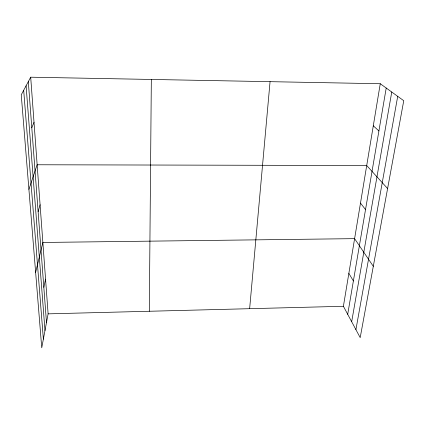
<?xml version="1.0" encoding="UTF-8"?>
<svg xmlns="http://www.w3.org/2000/svg" width="425" height="425" viewBox="0 0 425 425"><rect width="100%" height="100%" fill="white"/><g stroke="black" fill="none" stroke-linecap="round" stroke-linejoin="round"><path stroke-width="0.64" d="M149.313 311.259L151.332 79.454M249.64 308.688L270.061 81.669M380.258 83.73L403.75 100.693L360.193 337.625L343.4 306.287L380.258 83.73L30.696 77.196L21.25 94.812L41.746 347.804L48.115 313.852L30.696 77.196M347.703 314.319L386.213 88.033M351.677 321.73L391.754 92.028M355.916 329.651L397.71 96.332M43.833 287.337L45.56 279.161M35.631 272.329L42.856 242.462L354.599 238.648L373.299 266.321M38.123 211.703L40.083 204.738M28.911 189.369L37.14 164.767L366.711 165.532L387.6 188.551M31.79 127.734L34.016 122.331M48.115 313.852L343.4 306.287M373.288 125.811L378.914 130.942M360.49 203.086L365.527 209.589M348.851 273.365L353.382 280.952M23.688 90.265L43.371 339.134M26.09 85.792L44.986 330.544M28.31 81.642L46.49 322.522"/></g></svg>
